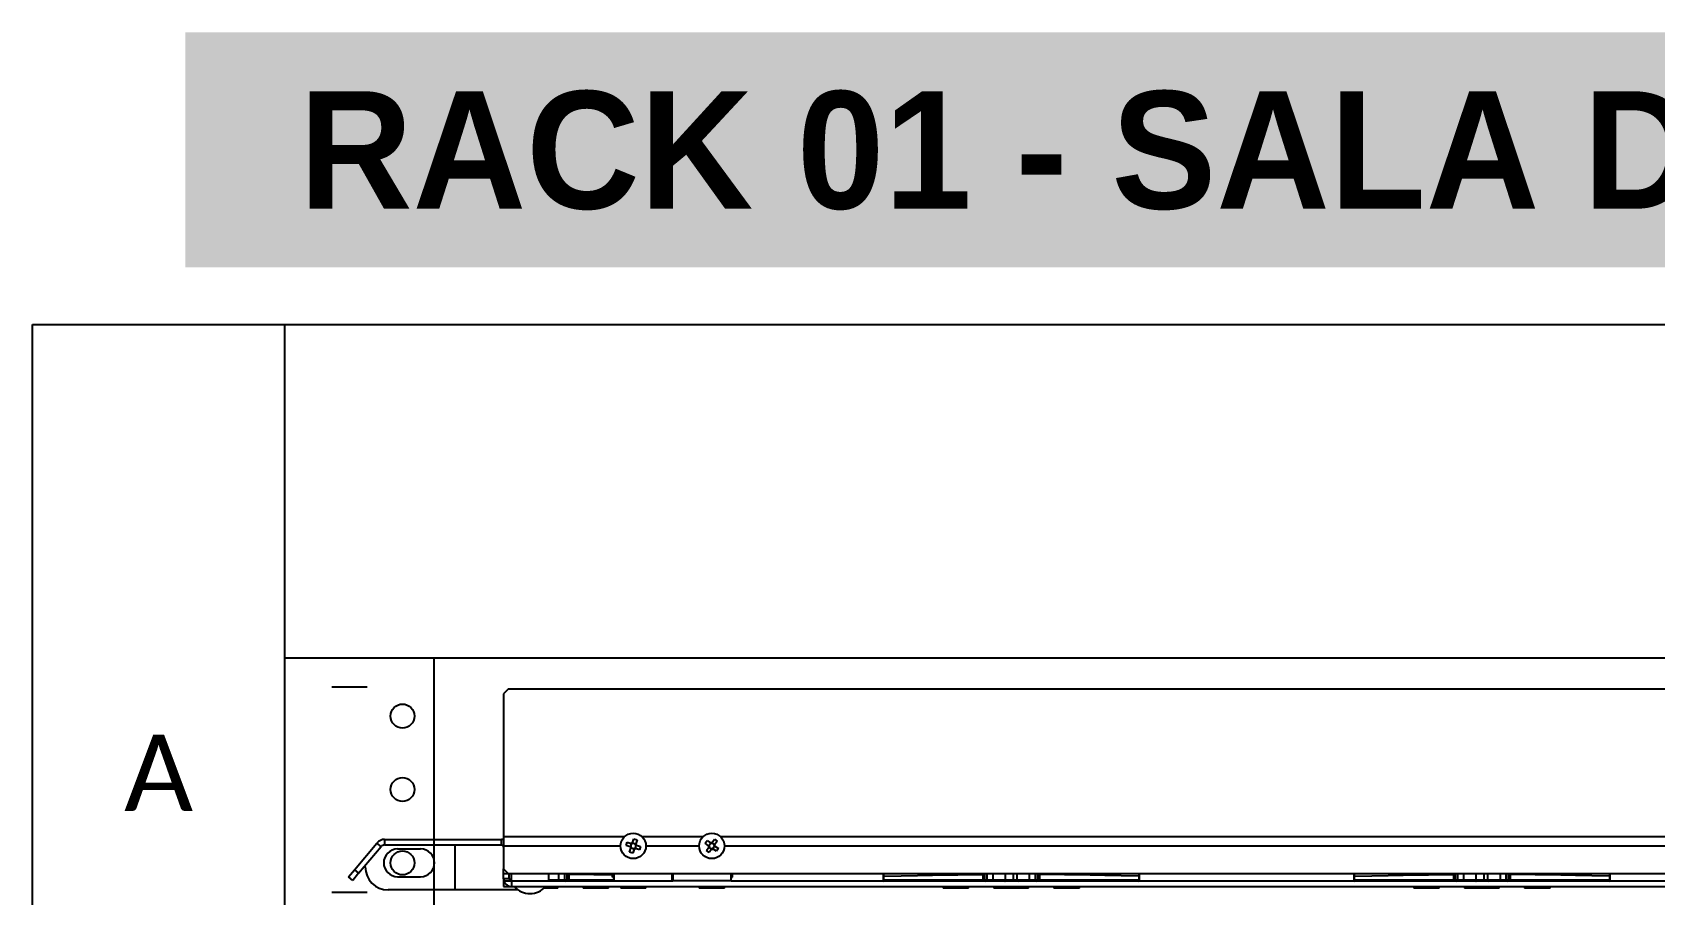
# Model space of a CAD drawing. Header units: millimetres. Extents: x 11355 to 11505, y 8083 to 8171.
# Drawn here: x 11355.44 to 11369.24, y 8110.29 to 8117.63 of the extents above; entities that cross this region are included whole.
import ezdxf

# ---------------------------------------------------------------- set-up
doc = ezdxf.new("R2010")
doc.units = ezdxf.units.MM
for name, color, linetype in [('ODF', 7, 'Continuous'), ('Rack - Base 15U', 7, 'Continuous'), ('Textos - Nombre de Racks', 7, 'Continuous'), ('Textos - Ref. Unidades', 7, 'Continuous')]:
    doc.layers.add(name, color=color, linetype=linetype)
doc.styles.add('Calibri', font='calibri.ttf')
doc.styles.get("Standard").update_dxf_attribs({"font": 'arial.ttf'})

# ---------------------------------------------------------------- blocks, each defined once
blk = doc.blocks.new('Rack 15U - Gabitel')
for p, q in [((2364.48, 1371.106), (2364.48, 1403.665)), ((2364.48, 1403.665), (2389.086, 1403.665)), ((2366.628, 1371.106), (2366.628, 1403.665)), ((2366.628, 1400.827), (2386.938, 1400.827)), ((2367.898, 1374.212), (2367.898, 1400.827)), ((2367.028, 1400.582), (2367.328, 1400.582)), ((2367.028, 1400.582), (2367.328, 1400.582)), ((2367.028, 1398.832), (2367.328, 1398.832))]:
    blk.add_line(p, q)
for centre in [(2367.628, 1400.332), (2367.628, 1399.707), (2367.628, 1399.082)]:
    blk.add_circle(centre, 0.102)
blk = doc.blocks.new('ODF - Furukawa')
at = {"layer": 'ODF', "color": 7, "linetype": 'Continuous'}
for p, q in [((2412.843, 1400.565), (2412.803, 1400.525)), ((2412.803, 1400.525), (2412.803, 1399.308)), ((2411.791, 1399.285), (2411.791, 1399.238)), ((2411.791, 1399.285), (2412.784, 1399.285)), ((2412.784, 1399.238), (2412.784, 1399.285)), ((2412.803, 1399.308), (2412.803, 1399.23)), ((2413.832, 1399.308), (2412.803, 1399.308)), ((2413.846, 1399.234), (2413.855, 1399.261)), ((2413.855, 1399.261), (2413.889, 1399.251)), ((2413.9, 1399.256), (2413.91, 1399.29)), ((2413.91, 1399.29), (2413.938, 1399.282)), ((2413.938, 1399.282), (2413.927, 1399.248)), ((2414.5, 1399.308), (2413.981, 1399.308)), ((2414.517, 1399.252), (2414.534, 1399.276)), ((2414.534, 1399.276), (2414.563, 1399.255)), ((2414.575, 1399.257), (2414.596, 1399.286)), ((2414.596, 1399.286), (2414.62, 1399.27)), ((2414.62, 1399.27), (2414.599, 1399.241)), ((2422.892, 1399.308), (2414.648, 1399.308)), ((2411.534, 1399.027), (2411.724, 1399.254)), ((2411.57, 1398.997), (2411.761, 1399.224)), ((2411.761, 1399.224), (2411.724, 1399.254)), ((2411.791, 1399.238), (2412.784, 1399.238)), ((2412.097, 1399.203), (2411.901, 1399.203)), ((2412.799, 1399.23), (2413.799, 1399.23)), ((2412.803, 1399.23), (2412.803, 1399.034)), ((2413.88, 1399.223), (2413.846, 1399.234)), ((2413.875, 1399.178), (2413.886, 1399.212)), ((2413.903, 1399.169), (2413.875, 1399.178)), ((2413.883, 1399.222), (2413.885, 1399.227)), ((2413.891, 1399.214), (2413.887, 1399.216)), ((2413.891, 1399.245), (2413.892, 1399.25)), ((2413.898, 1399.253), (2413.903, 1399.251)), ((2413.913, 1399.203), (2413.903, 1399.169)), ((2413.914, 1399.207), (2413.91, 1399.208)), ((2413.922, 1399.215), (2413.921, 1399.21)), ((2413.922, 1399.246), (2413.926, 1399.244)), ((2413.958, 1399.198), (2413.924, 1399.209)), ((2413.929, 1399.238), (2413.928, 1399.233)), ((2413.933, 1399.237), (2413.967, 1399.226)), ((2413.967, 1399.226), (2413.958, 1399.198)), ((2414.014, 1399.23), (2414.466, 1399.23)), ((2414.547, 1399.231), (2414.517, 1399.252)), ((2414.528, 1399.19), (2414.549, 1399.219)), ((2414.552, 1399.173), (2414.528, 1399.19)), ((2414.55, 1399.229), (2414.552, 1399.233)), ((2414.555, 1399.219), (2414.551, 1399.222)), ((2414.572, 1399.203), (2414.552, 1399.173)), ((2414.563, 1399.249), (2414.566, 1399.253)), ((2414.575, 1399.206), (2414.571, 1399.208)), ((2414.573, 1399.254), (2414.577, 1399.252)), ((2414.584, 1399.211), (2414.582, 1399.207)), ((2414.614, 1399.184), (2414.584, 1399.205)), ((2414.593, 1399.24), (2414.597, 1399.238)), ((2414.598, 1399.231), (2414.595, 1399.227)), ((2414.601, 1399.229), (2414.63, 1399.208)), ((2414.63, 1399.208), (2414.614, 1399.184)), ((2414.682, 1399.23), (2422.892, 1399.23)), ((2411.484, 1398.967), (2411.534, 1399.027)), ((2411.57, 1398.997), (2411.52, 1398.937)), ((2411.534, 1399.027), (2411.57, 1398.997)), ((2411.626, 1399.051), (2411.626, 1399.063)), ((2412.803, 1399.034), (2412.843, 1398.994)), ((2412.803, 1398.951), (2412.803, 1399.034)), ((2412.803, 1398.994), (2429.427, 1398.994)), ((2412.851, 1398.951), (2412.851, 1398.994)), ((2412.87, 1398.932), (2412.87, 1398.994)), ((2413.184, 1398.994), (2413.184, 1398.932)), ((2413.341, 1398.994), (2413.341, 1398.941)), ((2413.357, 1398.988), (2413.357, 1398.941)), ((2413.681, 1398.983), (2413.681, 1398.994)), ((2413.73, 1398.963), (2413.73, 1398.994)), ((2413.742, 1398.994), (2413.742, 1398.932)), ((2414.236, 1398.932), (2414.236, 1398.994)), ((2414.244, 1398.994), (2414.244, 1398.932)), ((2414.739, 1398.932), (2414.739, 1398.994)), ((2414.75, 1398.963), (2414.75, 1398.994)), ((2416.031, 1398.994), (2416.031, 1398.941)), ((2416.034, 1398.994), (2416.034, 1398.973)), ((2416.558, 1398.994), (2416.558, 1398.983)), ((2416.882, 1398.941), (2416.882, 1398.988)), ((2416.898, 1398.941), (2416.898, 1398.994)), ((2417.071, 1398.994), (2417.071, 1398.941)), ((2417.173, 1398.941), (2417.173, 1398.994)), ((2417.345, 1398.994), (2417.345, 1398.941)), ((2417.362, 1398.988), (2417.362, 1398.941)), ((2417.685, 1398.983), (2417.685, 1398.994)), ((2418.209, 1398.973), (2418.209, 1398.994)), ((2418.213, 1398.941), (2418.213, 1398.994)), ((2420.035, 1398.994), (2420.035, 1398.941)), ((2420.038, 1398.994), (2420.038, 1398.973)), ((2420.562, 1398.994), (2420.562, 1398.983)), ((2420.886, 1398.941), (2420.886, 1398.988)), ((2420.902, 1398.941), (2420.902, 1398.994)), ((2421.075, 1398.994), (2421.075, 1398.941)), ((2421.177, 1398.941), (2421.177, 1398.994)), ((2421.349, 1398.994), (2421.349, 1398.941)), ((2421.366, 1398.988), (2421.366, 1398.941)), ((2421.689, 1398.983), (2421.689, 1398.994)), ((2422.213, 1398.973), (2422.213, 1398.994)), ((2422.217, 1398.941), (2422.217, 1398.994)), ((2411.52, 1398.937), (2411.484, 1398.967)), ((2412.391, 1398.855), (2411.822, 1398.855)), ((2411.901, 1398.968), (2412.097, 1398.968)), ((2412.928, 1398.855), (2412.391, 1398.855)), ((2412.803, 1398.951), (2412.803, 1398.884)), ((2412.851, 1398.951), (2412.803, 1398.951)), ((2412.803, 1398.932), (2413.184, 1398.932)), ((2412.806, 1398.932), (2412.803, 1398.932)), ((2412.803, 1398.884), (2429.427, 1398.884)), ((2412.803, 1398.884), (2412.87, 1398.884)), ((2412.87, 1398.932), (2412.87, 1398.884)), ((2413.157, 1398.869), (2413.144, 1398.869)), ((2413.265, 1398.869), (2413.157, 1398.869)), ((2413.184, 1398.932), (2413.742, 1398.932)), ((2413.265, 1398.869), (2413.265, 1398.884)), ((2413.274, 1398.941), (2413.322, 1398.941)), ((2413.322, 1398.941), (2413.341, 1398.941)), ((2413.341, 1398.941), (2413.357, 1398.941)), ((2413.481, 1398.884), (2413.481, 1398.869)), ((2413.589, 1398.869), (2413.481, 1398.869)), ((2413.696, 1398.869), (2413.589, 1398.869)), ((2413.696, 1398.869), (2413.696, 1398.884)), ((2413.73, 1398.963), (2413.742, 1398.963)), ((2413.742, 1398.932), (2414.236, 1398.932)), ((2413.799, 1398.884), (2413.799, 1398.869)), ((2413.997, 1398.869), (2413.799, 1398.869)), ((2414.014, 1398.869), (2413.997, 1398.869)), ((2414.014, 1398.869), (2414.014, 1398.884)), ((2414.236, 1398.963), (2414.244, 1398.963)), ((2414.236, 1398.932), (2414.244, 1398.932)), ((2414.739, 1398.932), (2414.244, 1398.932)), ((2414.466, 1398.884), (2414.466, 1398.869)), ((2414.664, 1398.869), (2414.466, 1398.869)), ((2414.682, 1398.869), (2414.664, 1398.869)), ((2414.682, 1398.869), (2414.682, 1398.884)), ((2414.739, 1398.963), (2414.75, 1398.963)), ((2414.739, 1398.932), (2428.015, 1398.932)), ((2416.035, 1398.973), (2416.035, 1398.941)), ((2416.035, 1398.941), (2416.882, 1398.941)), ((2416.543, 1398.884), (2416.543, 1398.869)), ((2416.65, 1398.869), (2416.543, 1398.869)), ((2416.758, 1398.869), (2416.65, 1398.869)), ((2416.758, 1398.869), (2416.758, 1398.884)), ((2416.882, 1398.941), (2416.898, 1398.941)), ((2416.898, 1398.941), (2416.917, 1398.941)), ((2416.917, 1398.941), (2416.965, 1398.941)), ((2416.965, 1398.941), (2417.071, 1398.941)), ((2416.974, 1398.884), (2416.974, 1398.869)), ((2417.053, 1398.869), (2416.974, 1398.869)), ((2417.053, 1398.884), (2417.053, 1398.869)), ((2417.161, 1398.869), (2417.053, 1398.869)), ((2417.142, 1398.941), (2417.173, 1398.941)), ((2417.269, 1398.869), (2417.161, 1398.869)), ((2417.173, 1398.941), (2417.278, 1398.941)), ((2417.269, 1398.869), (2417.269, 1398.884)), ((2417.278, 1398.941), (2417.326, 1398.941)), ((2417.326, 1398.941), (2417.345, 1398.941)), ((2417.345, 1398.941), (2417.362, 1398.941)), ((2417.362, 1398.941), (2418.209, 1398.941)), ((2417.485, 1398.884), (2417.485, 1398.869)), ((2417.593, 1398.869), (2417.485, 1398.869)), ((2417.701, 1398.869), (2417.593, 1398.869)), ((2417.701, 1398.869), (2417.701, 1398.884)), ((2418.209, 1398.941), (2418.209, 1398.973)), ((2420.039, 1398.973), (2420.039, 1398.941)), ((2420.039, 1398.941), (2420.886, 1398.941)), ((2420.547, 1398.884), (2420.547, 1398.869)), ((2420.655, 1398.869), (2420.547, 1398.869)), ((2420.763, 1398.869), (2420.655, 1398.869)), ((2420.763, 1398.869), (2420.763, 1398.884)), ((2420.886, 1398.941), (2420.902, 1398.941)), ((2420.902, 1398.941), (2420.921, 1398.941)), ((2420.921, 1398.941), (2420.969, 1398.941)), ((2420.969, 1398.941), (2421.075, 1398.941)), ((2420.978, 1398.884), (2420.978, 1398.869)), ((2421.057, 1398.869), (2420.978, 1398.869)), ((2421.057, 1398.884), (2421.057, 1398.869)), ((2421.165, 1398.869), (2421.057, 1398.869)), ((2421.146, 1398.941), (2421.177, 1398.941)), ((2421.273, 1398.869), (2421.165, 1398.869)), ((2421.177, 1398.941), (2421.283, 1398.941)), ((2421.273, 1398.869), (2421.273, 1398.884)), ((2421.283, 1398.941), (2421.33, 1398.941)), ((2421.33, 1398.941), (2421.349, 1398.941)), ((2421.349, 1398.941), (2421.366, 1398.941)), ((2421.366, 1398.941), (2422.213, 1398.941)), ((2421.489, 1398.884), (2421.489, 1398.869)), ((2421.597, 1398.869), (2421.489, 1398.869)), ((2421.705, 1398.869), (2421.597, 1398.869)), ((2421.705, 1398.869), (2421.705, 1398.884)), ((2422.213, 1398.941), (2422.213, 1398.973))]:
    blk.add_line(p, q, dxfattribs=at)
at = {"layer": 'ODF'}
blk.add_line((2429.388, 1400.563), (2412.841, 1400.563), dxfattribs=at)
at = {"layer": 'ODF', "color": 8, "linetype": 'Continuous'}
for p, q in [((2412.391, 1398.855), (2412.391, 1399.238)), ((2413.274, 1398.941), (2413.274, 1398.994)), ((2413.322, 1398.994), (2413.322, 1398.941)), ((2413.589, 1398.994), (2413.589, 1398.984)), ((2416.65, 1398.994), (2416.65, 1398.984)), ((2416.917, 1398.941), (2416.917, 1398.994)), ((2416.965, 1398.994), (2416.965, 1398.941)), ((2417.142, 1398.941), (2417.142, 1398.994)), ((2417.278, 1398.941), (2417.278, 1398.994)), ((2417.326, 1398.994), (2417.326, 1398.941)), ((2417.593, 1398.994), (2417.593, 1398.984)), ((2420.655, 1398.994), (2420.655, 1398.984)), ((2420.921, 1398.941), (2420.921, 1398.994)), ((2420.969, 1398.994), (2420.969, 1398.941)), ((2421.146, 1398.941), (2421.146, 1398.994)), ((2421.283, 1398.941), (2421.283, 1398.994)), ((2421.33, 1398.994), (2421.33, 1398.941)), ((2421.597, 1398.994), (2421.597, 1398.984)), ((2413.184, 1398.941), (2413.274, 1398.941)), ((2413.357, 1398.941), (2413.742, 1398.941)), ((2416.031, 1398.941), (2416.035, 1398.941)), ((2417.071, 1398.941), (2417.142, 1398.941)), ((2418.213, 1398.941), (2418.209, 1398.941)), ((2420.035, 1398.941), (2420.039, 1398.941)), ((2421.075, 1398.941), (2421.146, 1398.941)), ((2422.217, 1398.941), (2422.213, 1398.941))]:
    blk.add_line(p, q, dxfattribs=at)
at = {"layer": 'ODF', "color": 7, "linetype": 'Continuous', "flags": 128}
for points in [[(2412.803, 1399.282), (2412.797, 1399.284), (2412.784, 1399.285)], [(2413.341, 1398.988), (2413.343, 1398.988), (2413.348, 1398.988), (2413.357, 1398.988)], [(2413.73, 1398.982), (2413.673, 1398.983), (2413.572, 1398.984), (2413.485, 1398.986), (2413.413, 1398.987), (2413.357, 1398.988)], [(2416.035, 1398.973), (2416.185, 1398.976), (2416.324, 1398.978), (2416.452, 1398.981), (2416.566, 1398.983), (2416.667, 1398.984), (2416.754, 1398.986), (2416.826, 1398.987), (2416.882, 1398.988)], [(2416.882, 1398.988), (2416.891, 1398.988), (2416.896, 1398.988), (2416.898, 1398.988)], [(2417.345, 1398.988), (2417.347, 1398.988), (2417.353, 1398.988), (2417.362, 1398.988)], [(2418.209, 1398.973), (2418.058, 1398.976), (2417.919, 1398.978), (2417.792, 1398.981), (2417.677, 1398.983), (2417.576, 1398.984), (2417.489, 1398.986), (2417.418, 1398.987), (2417.362, 1398.988)], [(2420.039, 1398.973), (2420.189, 1398.976), (2420.328, 1398.978), (2420.456, 1398.981), (2420.57, 1398.983), (2420.671, 1398.984), (2420.758, 1398.986), (2420.83, 1398.987), (2420.886, 1398.988)], [(2420.886, 1398.988), (2420.895, 1398.988), (2420.9, 1398.988), (2420.902, 1398.988)], [(2421.349, 1398.988), (2421.351, 1398.988), (2421.357, 1398.988), (2421.366, 1398.988)], [(2422.213, 1398.973), (2422.062, 1398.976), (2421.923, 1398.978), (2421.796, 1398.981), (2421.681, 1398.983), (2421.58, 1398.984), (2421.493, 1398.986), (2421.422, 1398.987), (2421.366, 1398.988)], [(2416.035, 1398.941), (2416.035, 1398.939), (2416.035, 1398.938), (2416.036, 1398.936), (2416.036, 1398.934), (2416.037, 1398.933), (2416.038, 1398.932), (2416.039, 1398.932), (2416.04, 1398.932)], [(2418.203, 1398.932), (2418.204, 1398.932), (2418.205, 1398.932), (2418.206, 1398.933), (2418.207, 1398.934), (2418.208, 1398.936), (2418.208, 1398.938), (2418.208, 1398.939), (2418.209, 1398.941)], [(2420.039, 1398.941), (2420.039, 1398.939), (2420.039, 1398.938), (2420.04, 1398.936), (2420.04, 1398.934), (2420.041, 1398.933), (2420.042, 1398.932), (2420.043, 1398.932), (2420.044, 1398.932)], [(2422.207, 1398.932), (2422.208, 1398.932), (2422.209, 1398.932), (2422.21, 1398.933), (2422.211, 1398.934), (2422.212, 1398.936), (2422.212, 1398.938), (2422.213, 1398.939), (2422.213, 1398.941)]]:
    blk.add_lwpolyline(points, dxfattribs=at)
at = {"layer": 'ODF', "color": 7, "linetype": 'Continuous'}
for centre in [(2413.906, 1399.23), (2414.574, 1399.23)]:
    blk.add_circle(centre, 0.108, dxfattribs=at)
for centre, radius, start, end in [((2411.791, 1399.199), 0.0864, 90, 140), ((2411.791, 1399.199), 0.0393, 90, 140), ((2411.901, 1399.086), 0.118, 90, 270), ((2412.097, 1399.086), 0.118, 270, 90), ((2412.784, 1399.218), 0.0196, 0, 90), ((2413.906, 1399.23), 0.0273, 194.6338, 220.4624), ((2413.906, 1399.23), 0.0218, 136.11, 188.9863), ((2413.906, 1399.23), 0.0218, 188.9863, 204.2663), ((2413.906, 1399.23), 0.0218, 204.2663, 210.8299), ((2413.906, 1399.23), 0.0218, 210.8299, 226.11), ((2413.906, 1399.23), 0.0273, 104.6338, 130.4624), ((2413.906, 1399.23), 0.0218, 120.8299, 136.11), ((2413.906, 1399.23), 0.0218, 226.11, 278.9863), ((2413.906, 1399.23), 0.0218, 114.2663, 120.8299), ((2413.906, 1399.23), 0.0218, 98.9863, 114.2663), ((2413.906, 1399.23), 0.0218, 46.11, 98.9863), ((2413.906, 1399.23), 0.0218, 278.9863, 294.2663), ((2413.906, 1399.23), 0.0273, 284.6338, 310.4624), ((2413.906, 1399.23), 0.0218, 294.2663, 300.8299), ((2413.906, 1399.23), 0.0218, 300.8299, 316.11), ((2413.906, 1399.23), 0.0218, 30.8299, 46.11), ((2413.906, 1399.23), 0.0218, 316.11, 8.9863), ((2413.906, 1399.23), 0.0218, 24.2663, 30.8299), ((2413.906, 1399.23), 0.0218, 8.9863, 24.2663), ((2413.906, 1399.23), 0.0273, 14.6338, 40.4624), ((2414.574, 1399.23), 0.0273, 177.0838, 202.9123), ((2414.574, 1399.23), 0.0218, 118.5599, 171.4362), ((2414.574, 1399.23), 0.0218, 171.4362, 186.7163), ((2414.574, 1399.23), 0.0218, 186.7163, 193.2798), ((2414.574, 1399.23), 0.0218, 193.2798, 208.5599), ((2414.574, 1399.23), 0.0218, 208.5599, 261.4362), ((2414.574, 1399.23), 0.0273, 87.0838, 112.9123), ((2414.574, 1399.23), 0.0218, 103.2798, 118.5599), ((2414.574, 1399.23), 0.0218, 96.7163, 103.2798), ((2414.574, 1399.23), 0.0218, 81.4362, 96.7163), ((2414.574, 1399.23), 0.0218, 261.4362, 276.7163), ((2414.574, 1399.23), 0.0273, 267.0838, 292.9123), ((2414.574, 1399.23), 0.0218, 276.7163, 283.2798), ((2414.574, 1399.23), 0.0218, 28.5599, 81.4362), ((2414.574, 1399.23), 0.0218, 283.2798, 298.5599), ((2414.574, 1399.23), 0.0218, 298.5599, 351.4362), ((2414.574, 1399.23), 0.0218, 13.2798, 28.5599), ((2414.574, 1399.23), 0.0218, 6.7163, 13.2798), ((2414.574, 1399.23), 0.0218, 351.4362, 6.7163), ((2414.574, 1399.23), 0.0273, 357.0838, 22.9123), ((2411.822, 1399.051), 0.196, 180, 270), ((2412.87, 1398.951), 0.0667, 180, 270), ((2412.87, 1398.951), 0.0196, 180, 270), ((2413.027, 1399.006), 0.181, 222.3881, 317.6119), ((2413.027, 1399.006), 0.181, 222.3881, 317.6119), ((2413.265, 1398.94), 0.00899, 277.1636, 5.6903), ((2413.313, 1398.94), 0.00888, 278.9773, 6.7721), ((2413.331, 1398.941), 0.00981, 270, 0), ((2413.348, 1398.941), 0.00966, 270.9392, 0.9102), ((2416.04, 1398.941), 0.00981, 180, 270), ((2416.037, 1398.827), 0.146, 90.867, 91.1415), ((2416.891, 1398.941), 0.00966, 179.083, 269.0605), ((2416.908, 1398.941), 0.00981, 180, 270), ((2416.926, 1398.94), 0.00887, 173.2122, 261.0297), ((2416.974, 1398.94), 0.00899, 174.2936, 262.8525), ((2417.061, 1398.941), 0.00981, 270, 0), ((2417.078, 1398.941), 0.00981, 205.8423, 270), ((2417.155, 1398.939), 0.0135, 169.9661, 213.6411), ((2417.182, 1398.941), 0.00981, 180, 270), ((2417.269, 1398.94), 0.00899, 277.1553, 5.6986), ((2417.317, 1398.94), 0.00888, 278.9773, 6.7721), ((2417.336, 1398.941), 0.00981, 270, 0), ((2417.352, 1398.941), 0.00966, 270.9392, 0.9102), ((2418.203, 1398.941), 0.00981, 270, 0), ((2418.207, 1398.843), 0.131, 88.8422, 89.1493), ((2420.044, 1398.941), 0.00981, 180, 270), ((2420.04, 1398.862), 0.111, 90.8239, 91.1846), ((2420.895, 1398.941), 0.00966, 179.0933, 269.0572), ((2420.912, 1398.941), 0.00981, 180, 270), ((2420.93, 1398.94), 0.00888, 173.2241, 261.0222), ((2420.978, 1398.94), 0.00899, 174.3033, 262.8429), ((2421.065, 1398.941), 0.00981, 270, 0), ((2421.083, 1398.941), 0.00981, 205.8417, 270), ((2421.159, 1398.939), 0.0135, 169.9805, 213.6268), ((2421.187, 1398.941), 0.00981, 180, 270), ((2421.274, 1398.94), 0.00899, 277.1571, 5.6967), ((2421.322, 1398.94), 0.00888, 278.9761, 6.7776), ((2421.34, 1398.941), 0.00981, 270, 0), ((2421.356, 1398.941), 0.00966, 270.9428, 0.9067), ((2422.207, 1398.941), 0.00981, 270, 0), ((2422.211, 1398.862), 0.111, 88.8154, 89.1761)]:
    blk.add_arc(centre, radius, start, end, dxfattribs=at)
for centre, major_axis, start_param, end_param in [((2413.904, 1399.231), (0.0186, -0.0058), 2.613204, 3.669982), ((2413.906, 1399.227), (0.0058, 0.0186), 2.613204, 3.669982), ((2413.907, 1399.233), (0.0058, 0.0186), 5.754796, 6.811574), ((2413.909, 1399.229), (0.0186, -0.0058), 5.754796, 6.811574), ((2414.572, 1399.231), (0.0159, -0.0112), 2.613204, 3.669982), ((2414.572, 1399.228), (0.0112, 0.0159), 2.613204, 3.669982), ((2414.575, 1399.232), (0.0112, 0.0159), 5.754796, 6.811574), ((2414.576, 1399.228), (0.0159, -0.0112), 5.754796, 6.811574)]:
    blk.add_ellipse(centre, major_axis=major_axis, ratio=0.990116, start_param=start_param, end_param=end_param, dxfattribs=at)
for points, knots in [([(2413.88, 1399.223), (2413.88, 1399.223), (2413.882, 1399.222), (2413.884, 1399.222), (2413.886, 1399.221), (2413.887, 1399.221)], [0, 0, 0, 0, 0.126472, 0.755438, 1, 1, 1, 1]), ([(2413.888, 1399.219), (2413.888, 1399.218), (2413.887, 1399.216), (2413.886, 1399.214), (2413.886, 1399.212), (2413.886, 1399.212)], [0, 0, 0, 0, 0.244562, 0.873527, 1, 1, 1, 1]), ([(2413.895, 1399.249), (2413.895, 1399.249), (2413.893, 1399.249), (2413.891, 1399.25), (2413.889, 1399.251), (2413.889, 1399.251)], [0, 0, 0, 0, 0.244562, 0.873527, 1, 1, 1, 1]), ([(2413.9, 1399.256), (2413.899, 1399.256), (2413.899, 1399.255), (2413.898, 1399.252), (2413.898, 1399.25), (2413.898, 1399.25)], [0, 0, 0, 0, 0.126473, 0.755438, 1, 1, 1, 1]), ([(2413.913, 1399.203), (2413.913, 1399.204), (2413.914, 1399.205), (2413.915, 1399.207), (2413.915, 1399.209), (2413.915, 1399.21)], [0, 0, 0, 0, 0.126473, 0.755438, 1, 1, 1, 1]), ([(2413.918, 1399.211), (2413.918, 1399.211), (2413.92, 1399.21), (2413.922, 1399.21), (2413.924, 1399.209), (2413.924, 1399.209)], [0, 0, 0, 0, 0.244562, 0.873526, 1, 1, 1, 1]), ([(2413.925, 1399.241), (2413.925, 1399.242), (2413.926, 1399.244), (2413.927, 1399.246), (2413.927, 1399.247), (2413.927, 1399.248)], [0, 0, 0, 0, 0.244562, 0.873527, 1, 1, 1, 1]), ([(2413.933, 1399.237), (2413.933, 1399.237), (2413.931, 1399.237), (2413.929, 1399.238), (2413.927, 1399.239), (2413.926, 1399.239)], [0, 0, 0, 0, 0.126472, 0.755438, 1, 1, 1, 1]), ([(2414.547, 1399.231), (2414.547, 1399.231), (2414.548, 1399.23), (2414.55, 1399.229), (2414.552, 1399.228), (2414.552, 1399.227)], [0, 0, 0, 0, 0.126473, 0.755438, 1, 1, 1, 1]), ([(2414.553, 1399.225), (2414.552, 1399.224), (2414.551, 1399.223), (2414.55, 1399.221), (2414.549, 1399.22), (2414.549, 1399.219)], [0, 0, 0, 0, 0.244562, 0.873527, 1, 1, 1, 1]), ([(2414.569, 1399.251), (2414.568, 1399.252), (2414.567, 1399.253), (2414.565, 1399.254), (2414.563, 1399.255), (2414.563, 1399.255)], [0, 0, 0, 0, 0.244562, 0.873527, 1, 1, 1, 1]), ([(2414.575, 1399.257), (2414.575, 1399.257), (2414.574, 1399.256), (2414.573, 1399.254), (2414.572, 1399.252), (2414.571, 1399.252)], [0, 0, 0, 0, 0.126473, 0.755439, 1, 1, 1, 1]), ([(2414.572, 1399.203), (2414.573, 1399.203), (2414.574, 1399.204), (2414.575, 1399.206), (2414.576, 1399.208), (2414.576, 1399.208)], [0, 0, 0, 0, 0.126473, 0.755438, 1, 1, 1, 1]), ([(2414.579, 1399.209), (2414.579, 1399.208), (2414.581, 1399.207), (2414.583, 1399.206), (2414.584, 1399.205), (2414.584, 1399.205)], [0, 0, 0, 0, 0.244562, 0.873527, 1, 1, 1, 1]), ([(2414.595, 1399.235), (2414.595, 1399.235), (2414.597, 1399.237), (2414.598, 1399.239), (2414.599, 1399.24), (2414.599, 1399.241)], [0, 0, 0, 0, 0.244561, 0.873527, 1, 1, 1, 1]), ([(2414.601, 1399.229), (2414.601, 1399.229), (2414.6, 1399.23), (2414.598, 1399.231), (2414.596, 1399.232), (2414.596, 1399.232)], [0, 0, 0, 0, 0.126473, 0.755438, 1, 1, 1, 1])]:
    blk.add_open_spline(points, degree=3, knots=knots, dxfattribs=at)

msp = doc.modelspace()

# ---------------------------------------------------------------- block references
at = {"layer": 'Rack - Base 15U'}
for name, p in [('Rack 15U - Gabitel', (8990.959, 6711.481)), ('ODF - Furukawa', (8946.644, 6711.478))]:
    msp.add_blockref(name, p, dxfattribs=at)

# ---------------------------------------------------------------- texts
at = {"layer": 'Textos - Nombre de Racks', "insert": (11367.589, 8117.131), "char_height": 1, "attachment_point": 2, "bg_fill": 1, "box_fill_scale": 1.5, "bg_fill_color": 253, "bg_fill_transparency": 0}
msp.add_mtext_dynamic_manual_height_columns('{\\fBahnschrift SemiBold|b1|i0|c0|p34;RACK 01 - SALA DE CONTROL}', width=20.69925, gutter_width=12.5, heights=[0], dxfattribs=at)
at = {"layer": 'Textos - Ref. Unidades', "insert": (11356.219, 8111.656), "char_height": 0.65, "attachment_point": 1, "style": 'Calibri'}
msp.add_mtext_dynamic_manual_height_columns('A', width=0.5374, gutter_width=75, heights=[0], dxfattribs=at)

doc.saveas('drawing.dxf')
